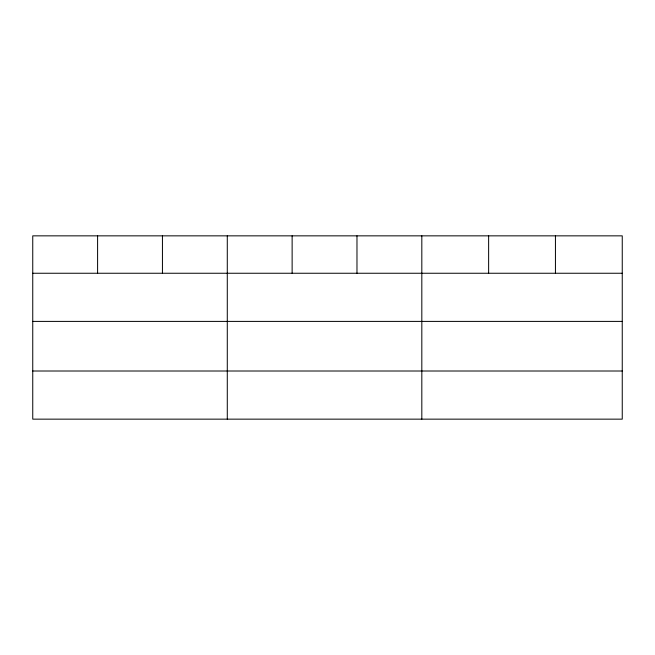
<?xml version="1.0" encoding="UTF-8"?>
<svg xmlns="http://www.w3.org/2000/svg" width="655" height="655" viewBox="0 0 655 655"><rect width="100%" height="100%" fill="white"/><g stroke="black" fill="none" stroke-linecap="round" stroke-linejoin="round"><path stroke-width="0.98" d="M622.25 321.4L622.25 235.849L32.75 235.849L32.75 419.151L622.25 419.151L622.25 321.4L32.75 321.4M32.75 273.25L622.25 273.25M32.75 371.008L622.25 371.008M555.44 235.849L555.44 273.25M488.63 235.849L488.63 273.25M421.82 235.849L421.82 419.151M356.975 235.849L356.975 273.25M292.13 235.849L292.13 273.25M227.285 235.849L227.285 419.151M162.44 235.849L162.44 273.25M97.595 235.849L97.595 273.25"/></g></svg>
